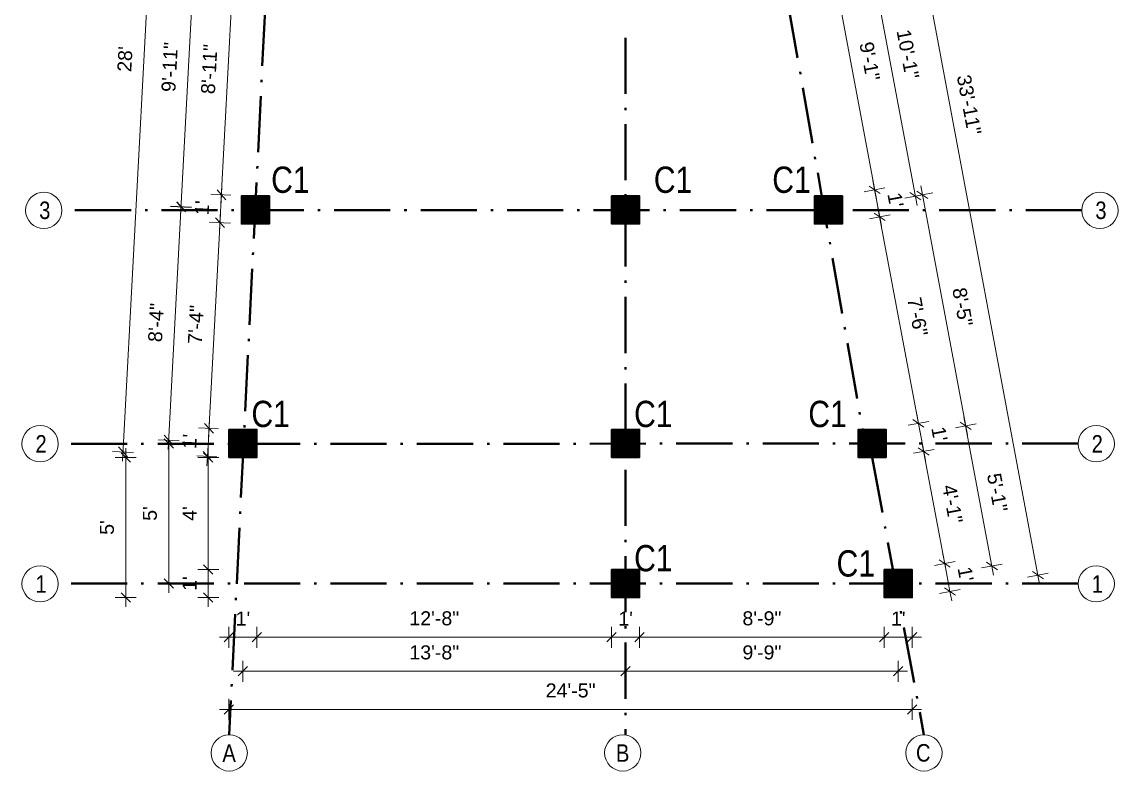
# Model space of a CAD drawing. Header units: inches. Extents: x 45643 to 70559, y -8725 to 1713.
# Drawn here: x 64065.3 to 64534.5, y -3891.3 to -3570.6 of the extents above; entities that cross this region are included whole.
import ezdxf

# ---------------------------------------------------------------- set-up
doc = ezdxf.new("R2010")
doc.units = ezdxf.units.IN
doc.header["$MEASUREMENT"] = 0
doc.linetypes.add('ACAD_ISO10W100', pattern=[18.5, 12, -3, 0.5, -3])
for name, color, linetype, lineweight in [('A-Wall', 250, 'Continuous', 40), ('A_Title Text', 105, 'Continuous', 60), ('ELEVATION', 6, 'Continuous', 30), ('Text', 7, 'Continuous', 9)]:
    doc.layers.add(name, color=color, linetype=linetype, lineweight=lineweight)
doc.styles.add('Arial', font='arial.ttf')
doc.styles.add('DIM', font='', dxfattribs={"height": 100})
doc.styles.get('DIM').set_extended_font_data('VNI-Helve-Condense')
doc.dimstyles.new('Sudeep', dxfattribs={"dimtxt": 6, "dimasz": 4, "dimexe": 4.5, "dimexo": 4.5, "dimgap": 5, "dimtad": 1, "dimdec": 0, "dimlunit": 4, "dimtxsty": 'Arial', "dimblk": 'OBLIQUE', "dimcen": 250, "dimdle": 4, "dimclrd": 86, "dimclre": 5, "dimclrt": 1, "dimadec": 0, "dimazin": 0, "dimtfac": 1, "dimtdec": 0, "dimtix": 1, "dimtmove": 1, "dimatfit": 3, "dimldrblk": 'OBLIQUE', "dimfxl": 4.5, "dimfxlon": 1, "dimfrac": 2, "dimlwd": 15, "dimlwe": 13, "dimarcsym": 0})

# ---------------------------------------------------------------- blocks, each defined once
blk = doc.blocks.new('_Oblique')
at = {"color": 0, "linetype": 'ByBlock', "lineweight": -2}
blk.add_line((-0.5, -0.5), (0.5, 0.5), dxfattribs=at)
blk = doc.blocks.new('*D834')
at = {"layer": 'A_Title Text', "color": 5, "lineweight": 13, "transparency": 16777216}
for p, q in [((64149.39, -3744.82), (64140.86, -3744.37)), ((64148.75, -3756.82), (64140.22, -3756.37))]:
    blk.add_line(p, q, dxfattribs=at)
at = {"layer": 'A_Title Text', "color": 86, "lineweight": 15, "transparency": 16777216}
for p, q in [((64145.36, -3744.61), (64145.57, -3740.61)), ((64144.72, -3756.61), (64145.36, -3744.61)), ((64144.72, -3756.61), (64144.5, -3760.6))]:
    blk.add_line(p, q, dxfattribs=at)
at = {"layer": 'Defpoints', "color": 0, "transparency": 16777216}
for p in [(64145.36, -3744.61), (64153.88, -3745.06), (64153.25, -3757.06)]:
    blk.add_point(p, dxfattribs=at)
at = {"layer": 'A_Title Text', "color": 86, "lineweight": 15, "transparency": 16777216, "xscale": 4, "yscale": 4, "zscale": 4}
for p, rotation in [((64145.36, -3744.61), 266.951531071017), ((64144.72, -3756.61), 86.95153107101702)]:
    blk.add_blockref('_Oblique', p, dxfattribs=dict(at, rotation=rotation))
at = {"layer": 'A_Title Text', "color": 1, "transparency": 16777216, "insert": (64137.03, -3750.18), "char_height": 6, "attachment_point": 5, "rotation": 86.9515, "style": 'Arial'}
blk.add_mtext("1'", dxfattribs=at)
blk = doc.blocks.new('*D835')
at = {"layer": 'A_Title Text', "color": 86, "lineweight": 15, "transparency": 16777216}
blk.add_line((64145.14, -3748.6), (64150.26, -3652.58), dxfattribs=at)
at = {"layer": 'A_Title Text', "color": 5, "lineweight": 13, "transparency": 16777216}
for p, q in [((64154.54, -3656.81), (64145.55, -3656.34)), ((64149.39, -3744.82), (64140.86, -3744.37))]:
    blk.add_line(p, q, dxfattribs=at)
at = {"layer": 'Defpoints', "color": 0, "transparency": 16777216}
for p in [(64150.04, -3656.57), (64159.21, -3657.06), (64153.88, -3745.06)]:
    blk.add_point(p, dxfattribs=at)
at = {"layer": 'A_Title Text', "color": 86, "lineweight": 15, "transparency": 16777216, "xscale": 4, "yscale": 4, "zscale": 4}
for p, rotation in [((64150.04, -3656.57), 86.95153107069835), ((64145.36, -3744.61), 266.9515310706984)]:
    blk.add_blockref('_Oblique', p, dxfattribs=dict(at, rotation=rotation))
at = {"layer": 'A_Title Text', "color": 1, "transparency": 16777216, "insert": (64139.71, -3700.17), "char_height": 6, "attachment_point": 5, "rotation": 86.9515, "style": 'Arial'}
blk.add_mtext('7\'-4"', dxfattribs=at)
blk = doc.blocks.new('*D836')
at = {"layer": 'A_Title Text', "color": 86, "lineweight": 15, "transparency": 16777216}
for p, q in [((64150.68, -3644.61), (64150.89, -3640.61)), ((64150.04, -3656.57), (64150.68, -3644.61)), ((64150.04, -3656.57), (64149.83, -3660.57))]:
    blk.add_line(p, q, dxfattribs=at)
at = {"layer": 'A_Title Text', "color": 5, "lineweight": 13, "transparency": 16777216}
for p, q in [((64154.72, -3644.82), (64146.19, -3644.37)), ((64154.54, -3656.81), (64145.55, -3656.34))]:
    blk.add_line(p, q, dxfattribs=at)
at = {"layer": 'Defpoints', "color": 0, "transparency": 16777216}
for p in [(64150.68, -3644.61), (64159.21, -3645.06), (64159.21, -3657.06)]:
    blk.add_point(p, dxfattribs=at)
at = {"layer": 'A_Title Text', "color": 86, "lineweight": 15, "transparency": 16777216, "xscale": 4, "yscale": 4, "zscale": 4}
for p, rotation in [((64150.68, -3644.61), 266.9515310706984), ((64150.04, -3656.57), 86.95153107069831)]:
    blk.add_blockref('_Oblique', p, dxfattribs=dict(at, rotation=rotation))
at = {"layer": 'A_Title Text', "color": 1, "transparency": 16777216, "insert": (64142.36, -3650.17), "char_height": 6, "attachment_point": 5, "rotation": 86.9515, "style": 'Arial'}
blk.add_mtext("1'", dxfattribs=at)
blk = doc.blocks.new('*D697')
at = {"layer": 'A_Title Text', "color": 86, "lineweight": 15, "transparency": 16777216}
blk.add_line((64127.9, -3753.68), (64133.65, -3645.8), dxfattribs=at)
at = {"layer": 'A_Title Text', "color": 5, "lineweight": 13, "transparency": 16777216}
for p, q in [((64137.93, -3650.04), (64128.94, -3649.56)), ((64132.6, -3749.93), (64123.62, -3749.45))]:
    blk.add_line(p, q, dxfattribs=at)
at = {"layer": 'Defpoints', "color": 0, "transparency": 16777216}
for p in [(64133.43, -3649.8), (64159.21, -3651.17), (64153.88, -3751.06)]:
    blk.add_point(p, dxfattribs=at)
at = {"layer": 'A_Title Text', "color": 86, "lineweight": 15, "transparency": 16777216, "xscale": 4, "yscale": 4, "zscale": 4}
for p, rotation in [((64133.43, -3649.8), 86.94826307483055), ((64128.11, -3749.69), 266.9482630748306)]:
    blk.add_blockref('_Oblique', p, dxfattribs=dict(at, rotation=rotation))
at = {"layer": 'A_Title Text', "color": 1, "transparency": 16777216, "insert": (64122.72, -3699.31), "char_height": 6, "attachment_point": 5, "rotation": 86.9483, "style": 'Arial'}
blk.add_mtext('8\'-4"', dxfattribs=at)
blk = doc.blocks.new('*D699')
at = {"layer": 'A_Title Text', "color": 86, "lineweight": 15, "transparency": 16777216}
blk.add_line((64126.59, -3415.25), (64108.3, -3758.67), dxfattribs=at)
at = {"layer": 'A_Title Text', "color": 5, "lineweight": 13, "transparency": 16777216}
for p, q in [((64130.87, -3419.48), (64121.89, -3419)), ((64113.01, -3754.92), (64104.02, -3754.44))]:
    blk.add_line(p, q, dxfattribs=at)
at = {"layer": 'Defpoints', "color": 0, "transparency": 16777216}
for p in [(64171.11, -3421.62), (64108.52, -3754.68), (64153.25, -3757.06)]:
    blk.add_point(p, dxfattribs=at)
at = {"layer": 'A_Title Text', "color": 86, "lineweight": 15, "transparency": 16777216, "xscale": 4, "yscale": 4, "zscale": 4}
for p, rotation in [((64126.38, -3419.24), 86.95153107106754), ((64108.52, -3754.68), 266.9515310710676)]:
    blk.add_blockref('_Oblique', p, dxfattribs=dict(at, rotation=rotation))
at = {"layer": 'A_Title Text', "color": 1, "transparency": 16777216, "insert": (64109.4, -3586.53), "char_height": 6, "attachment_point": 5, "rotation": 86.9515, "style": 'Arial'}
blk.add_mtext("28'", dxfattribs=at)
blk = doc.blocks.new('*D839')
at = {"layer": 'A_Title Text', "color": 86, "lineweight": 15, "transparency": 16777216}
blk.add_line((64145.04, -3753.06), (64145.04, -3809.06), dxfattribs=at)
at = {"layer": 'A_Title Text', "color": 5, "lineweight": 13, "transparency": 16777216}
for p, q in [((64149.54, -3757.06), (64140.54, -3757.06)), ((64149.54, -3805.06), (64140.54, -3805.06))]:
    blk.add_line(p, q, dxfattribs=at)
at = {"layer": 'Defpoints', "color": 0, "transparency": 16777216}
for p in [(64317.69, -3757.06), (64145.04, -3805.06), (64317.69, -3805.06)]:
    blk.add_point(p, dxfattribs=at)
at = {"layer": 'A_Title Text', "color": 86, "lineweight": 15, "transparency": 16777216, "xscale": 4, "yscale": 4, "zscale": 4}
for p, rotation in [((64145.04, -3757.06), 90), ((64145.04, -3805.06), 270)]:
    blk.add_blockref('_Oblique', p, dxfattribs=dict(at, rotation=rotation))
at = {"layer": 'A_Title Text', "color": 1, "transparency": 16777216, "insert": (64137.04, -3781.06), "char_height": 6, "attachment_point": 5, "rotation": 90, "style": 'Arial'}
blk.add_mtext("4'", dxfattribs=at)
blk = doc.blocks.new('*D840')
at = {"layer": 'A_Title Text', "color": 5, "lineweight": 13, "transparency": 16777216}
for p, q in [((64149.54, -3805.06), (64140.54, -3805.06)), ((64149.54, -3817.06), (64140.54, -3817.06))]:
    blk.add_line(p, q, dxfattribs=at)
at = {"layer": 'A_Title Text', "color": 86, "lineweight": 15, "transparency": 16777216}
for p, q in [((64145.04, -3805.06), (64145.04, -3801.06)), ((64145.04, -3805.06), (64145.04, -3817.06)), ((64145.04, -3817.06), (64145.04, -3821.06))]:
    blk.add_line(p, q, dxfattribs=at)
at = {"layer": 'Defpoints', "color": 0, "transparency": 16777216}
for p in [(64317.69, -3805.06), (64145.04, -3817.06), (64317.69, -3817.06)]:
    blk.add_point(p, dxfattribs=at)
at = {"layer": 'A_Title Text', "color": 86, "lineweight": 15, "transparency": 16777216, "xscale": 4, "yscale": 4, "zscale": 4}
for p, rotation in [((64145.04, -3805.06), 270), ((64145.04, -3817.06), 90)]:
    blk.add_blockref('_Oblique', p, dxfattribs=dict(at, rotation=rotation))
at = {"layer": 'A_Title Text', "color": 1, "transparency": 16777216, "insert": (64137.02, -3811.06), "char_height": 6, "attachment_point": 5, "rotation": 90, "style": 'Arial'}
blk.add_mtext("1'", dxfattribs=at)
blk = doc.blocks.new('*D700')
at = {"layer": 'A_Title Text', "color": 86, "lineweight": 15, "transparency": 16777216}
blk.add_line((64128.13, -3815.06), (64128.13, -3747.06), dxfattribs=at)
at = {"layer": 'A_Title Text', "color": 5, "lineweight": 13, "transparency": 16777216}
for p, q in [((64132.63, -3751.06), (64123.63, -3751.06)), ((64132.63, -3811.06), (64123.63, -3811.06))]:
    blk.add_line(p, q, dxfattribs=at)
at = {"layer": 'Defpoints', "color": 0, "transparency": 16777216}
for p in [(64128.13, -3751.06), (64323.69, -3751.06), (64323.69, -3811.06)]:
    blk.add_point(p, dxfattribs=at)
at = {"layer": 'A_Title Text', "color": 86, "lineweight": 15, "transparency": 16777216, "xscale": 4, "yscale": 4, "zscale": 4}
for p, rotation in [((64128.13, -3751.06), 90), ((64128.13, -3811.06), 270)]:
    blk.add_blockref('_Oblique', p, dxfattribs=dict(at, rotation=rotation))
at = {"layer": 'A_Title Text', "color": 1, "transparency": 16777216, "insert": (64120.08, -3781.06), "char_height": 6, "attachment_point": 5, "rotation": 90, "style": 'Arial'}
blk.add_mtext("5'", dxfattribs=at)
blk = doc.blocks.new('*D701')
at = {"layer": 'A_Title Text', "color": 86, "lineweight": 15, "transparency": 16777216}
blk.add_line((64109.74, -3753.06), (64109.74, -3821.06), dxfattribs=at)
at = {"layer": 'A_Title Text', "color": 5, "lineweight": 13, "transparency": 16777216}
for p, q in [((64114.24, -3757.06), (64105.24, -3757.06)), ((64114.24, -3817.06), (64105.24, -3817.06))]:
    blk.add_line(p, q, dxfattribs=at)
at = {"layer": 'Defpoints', "color": 0, "transparency": 16777216}
for p in [(64326.69, -3757.06), (64109.74, -3817.06), (64326.69, -3817.06)]:
    blk.add_point(p, dxfattribs=at)
at = {"layer": 'A_Title Text', "color": 86, "lineweight": 15, "transparency": 16777216, "xscale": 4, "yscale": 4, "zscale": 4}
for p, rotation in [((64109.74, -3757.06), 90), ((64109.74, -3817.06), 270)]:
    blk.add_blockref('_Oblique', p, dxfattribs=dict(at, rotation=rotation))
at = {"layer": 'A_Title Text', "color": 1, "transparency": 16777216, "insert": (64101.69, -3787.06), "char_height": 6, "attachment_point": 5, "rotation": 90, "style": 'Arial'}
blk.add_mtext("5'", dxfattribs=at)
blk = doc.blocks.new('*D841')
at = {"layer": 'A_Title Text', "color": 5, "lineweight": 13, "transparency": 16777216}
for p, q in [((64153.88, -3829.54), (64153.88, -3838.54)), ((64165.88, -3829.54), (64165.88, -3838.54))]:
    blk.add_line(p, q, dxfattribs=at)
at = {"layer": 'A_Title Text', "color": 86, "lineweight": 15, "transparency": 16777216}
for p, q in [((64153.88, -3834.04), (64149.88, -3834.04)), ((64153.88, -3834.04), (64165.88, -3834.04)), ((64165.88, -3834.04), (64169.88, -3834.04))]:
    blk.add_line(p, q, dxfattribs=at)
at = {"layer": 'Defpoints', "color": 0, "transparency": 16777216}
for p in [(64153.88, -3757.06), (64165.88, -3757.06), (64165.88, -3834.04)]:
    blk.add_point(p, dxfattribs=at)
at = {"layer": 'A_Title Text', "color": 86, "lineweight": 15, "transparency": 16777216, "xscale": 4, "yscale": 4, "zscale": 4}
blk.add_blockref('_Oblique', (64153.88, -3834.04), dxfattribs=at)
at = {"layer": 'A_Title Text', "color": 86, "lineweight": 15, "transparency": 16777216, "xscale": 4, "yscale": 4, "zscale": 4, "rotation": 180}
blk.add_blockref('_Oblique', (64165.88, -3834.04), dxfattribs=at)
at = {"layer": 'A_Title Text', "color": 1, "transparency": 16777216, "insert": (64159.88, -3826.02), "char_height": 6, "attachment_point": 5, "style": 'Arial'}
blk.add_mtext("1'", dxfattribs=at)
blk = doc.blocks.new('*D842')
at = {"layer": 'A_Title Text', "color": 5, "lineweight": 13, "transparency": 16777216}
for p, q in [((64165.88, -3829.54), (64165.88, -3838.54)), ((64317.69, -3829.54), (64317.69, -3838.54))]:
    blk.add_line(p, q, dxfattribs=at)
at = {"layer": 'A_Title Text', "color": 86, "lineweight": 15, "transparency": 16777216}
blk.add_line((64161.88, -3834.04), (64321.69, -3834.04), dxfattribs=at)
at = {"layer": 'Defpoints', "color": 0, "transparency": 16777216}
for p in [(64165.88, -3757.06), (64317.69, -3817.06), (64317.69, -3834.04)]:
    blk.add_point(p, dxfattribs=at)
at = {"layer": 'A_Title Text', "color": 86, "lineweight": 15, "transparency": 16777216, "xscale": 4, "yscale": 4, "zscale": 4, "rotation": 180}
blk.add_blockref('_Oblique', (64165.88, -3834.04), dxfattribs=at)
at = {"layer": 'A_Title Text', "color": 86, "lineweight": 15, "transparency": 16777216, "xscale": 4, "yscale": 4, "zscale": 4}
blk.add_blockref('_Oblique', (64317.69, -3834.04), dxfattribs=at)
at = {"layer": 'A_Title Text', "color": 1, "transparency": 16777216, "insert": (64241.79, -3825.97), "char_height": 6, "attachment_point": 5, "style": 'Arial'}
blk.add_mtext('12\'-8"', dxfattribs=at)
blk = doc.blocks.new('*D843')
at = {"layer": 'A_Title Text', "color": 5, "lineweight": 13, "transparency": 16777216}
for p, q in [((64317.69, -3829.54), (64317.69, -3838.54)), ((64329.69, -3829.54), (64329.69, -3838.54))]:
    blk.add_line(p, q, dxfattribs=at)
at = {"layer": 'A_Title Text', "color": 86, "lineweight": 15, "transparency": 16777216}
for p, q in [((64317.69, -3834.04), (64313.69, -3834.04)), ((64317.69, -3834.04), (64329.69, -3834.04)), ((64329.69, -3834.04), (64333.69, -3834.04))]:
    blk.add_line(p, q, dxfattribs=at)
at = {"layer": 'Defpoints', "color": 0, "transparency": 16777216}
for p in [(64317.69, -3817.06), (64329.69, -3817.06), (64329.69, -3834.04)]:
    blk.add_point(p, dxfattribs=at)
at = {"layer": 'A_Title Text', "color": 86, "lineweight": 15, "transparency": 16777216, "xscale": 4, "yscale": 4, "zscale": 4}
blk.add_blockref('_Oblique', (64317.69, -3834.04), dxfattribs=at)
at = {"layer": 'A_Title Text', "color": 86, "lineweight": 15, "transparency": 16777216, "xscale": 4, "yscale": 4, "zscale": 4, "rotation": 180}
blk.add_blockref('_Oblique', (64329.69, -3834.04), dxfattribs=at)
at = {"layer": 'A_Title Text', "color": 1, "transparency": 16777216, "insert": (64323.69, -3826.02), "char_height": 6, "attachment_point": 5, "style": 'Arial'}
blk.add_mtext("1'", dxfattribs=at)
blk = doc.blocks.new('*D844')
at = {"layer": 'A_Title Text', "color": 5, "lineweight": 13, "transparency": 16777216}
for p, q in [((64329.69, -3829.54), (64329.69, -3838.54)), ((64434.41, -3829.54), (64434.41, -3838.54))]:
    blk.add_line(p, q, dxfattribs=at)
at = {"layer": 'A_Title Text', "color": 86, "lineweight": 15, "transparency": 16777216}
blk.add_line((64325.69, -3834.04), (64438.41, -3834.04), dxfattribs=at)
at = {"layer": 'Defpoints', "color": 0, "transparency": 16777216}
for p in [(64329.69, -3817.06), (64434.41, -3817.06), (64434.41, -3834.04)]:
    blk.add_point(p, dxfattribs=at)
at = {"layer": 'A_Title Text', "color": 86, "lineweight": 15, "transparency": 16777216, "xscale": 4, "yscale": 4, "zscale": 4, "rotation": 180}
blk.add_blockref('_Oblique', (64329.69, -3834.04), dxfattribs=at)
at = {"layer": 'A_Title Text', "color": 86, "lineweight": 15, "transparency": 16777216, "xscale": 4, "yscale": 4, "zscale": 4}
blk.add_blockref('_Oblique', (64434.41, -3834.04), dxfattribs=at)
at = {"layer": 'A_Title Text', "color": 1, "transparency": 16777216, "insert": (64382.05, -3825.97), "char_height": 6, "attachment_point": 5, "style": 'Arial'}
blk.add_mtext('8\'-9"', dxfattribs=at)
blk = doc.blocks.new('*D845')
at = {"layer": 'A_Title Text', "color": 5, "lineweight": 13, "transparency": 16777216}
for p, q in [((64434.41, -3829.54), (64434.41, -3838.54)), ((64446.41, -3829.54), (64446.41, -3838.54))]:
    blk.add_line(p, q, dxfattribs=at)
at = {"layer": 'A_Title Text', "color": 86, "lineweight": 15, "transparency": 16777216}
for p, q in [((64434.41, -3834.04), (64430.41, -3834.04)), ((64434.41, -3834.04), (64446.41, -3834.04)), ((64446.41, -3834.04), (64450.41, -3834.04))]:
    blk.add_line(p, q, dxfattribs=at)
at = {"layer": 'Defpoints', "color": 0, "transparency": 16777216}
for p in [(64434.41, -3817.06), (64446.41, -3817.06), (64446.41, -3834.04)]:
    blk.add_point(p, dxfattribs=at)
at = {"layer": 'A_Title Text', "color": 86, "lineweight": 15, "transparency": 16777216, "xscale": 4, "yscale": 4, "zscale": 4}
blk.add_blockref('_Oblique', (64434.41, -3834.04), dxfattribs=at)
at = {"layer": 'A_Title Text', "color": 86, "lineweight": 15, "transparency": 16777216, "xscale": 4, "yscale": 4, "zscale": 4, "rotation": 180}
blk.add_blockref('_Oblique', (64446.41, -3834.04), dxfattribs=at)
at = {"layer": 'A_Title Text', "color": 1, "transparency": 16777216, "insert": (64440.41, -3826.02), "char_height": 6, "attachment_point": 5, "style": 'Arial'}
blk.add_mtext("1'", dxfattribs=at)
blk = doc.blocks.new('*D702')
at = {"layer": 'A_Title Text', "color": 5, "lineweight": 13, "transparency": 16777216}
for p, q in [((64159.88, -3844.11), (64159.88, -3853.11)), ((64323.69, -3844.11), (64323.69, -3853.11))]:
    blk.add_line(p, q, dxfattribs=at)
at = {"layer": 'A_Title Text', "color": 86, "lineweight": 15, "transparency": 16777216}
blk.add_line((64155.88, -3848.61), (64327.69, -3848.61), dxfattribs=at)
at = {"layer": 'Defpoints', "color": 0, "transparency": 16777216}
for p in [(64159.88, -3751.06), (64323.69, -3751.06), (64323.69, -3848.61)]:
    blk.add_point(p, dxfattribs=at)
at = {"layer": 'A_Title Text', "color": 86, "lineweight": 15, "transparency": 16777216, "xscale": 4, "yscale": 4, "zscale": 4, "rotation": 180}
blk.add_blockref('_Oblique', (64159.88, -3848.61), dxfattribs=at)
at = {"layer": 'A_Title Text', "color": 86, "lineweight": 15, "transparency": 16777216, "xscale": 4, "yscale": 4, "zscale": 4}
blk.add_blockref('_Oblique', (64323.69, -3848.61), dxfattribs=at)
at = {"layer": 'A_Title Text', "color": 1, "transparency": 16777216, "insert": (64241.79, -3840.55), "char_height": 6, "attachment_point": 5, "style": 'Arial'}
blk.add_mtext('13\'-8"', dxfattribs=at)
blk = doc.blocks.new('*D703')
at = {"layer": 'A_Title Text', "color": 5, "lineweight": 13, "transparency": 16777216}
for p, q in [((64323.69, -3844.11), (64323.69, -3853.11)), ((64440.41, -3844.11), (64440.41, -3853.11))]:
    blk.add_line(p, q, dxfattribs=at)
at = {"layer": 'A_Title Text', "color": 86, "lineweight": 15, "transparency": 16777216}
blk.add_line((64319.69, -3848.61), (64444.41, -3848.61), dxfattribs=at)
at = {"layer": 'Defpoints', "color": 0, "transparency": 16777216}
for p in [(64323.69, -3751.06), (64440.41, -3811.06), (64440.41, -3848.61)]:
    blk.add_point(p, dxfattribs=at)
at = {"layer": 'A_Title Text', "color": 86, "lineweight": 15, "transparency": 16777216, "xscale": 4, "yscale": 4, "zscale": 4, "rotation": 180}
blk.add_blockref('_Oblique', (64323.69, -3848.61), dxfattribs=at)
at = {"layer": 'A_Title Text', "color": 86, "lineweight": 15, "transparency": 16777216, "xscale": 4, "yscale": 4, "zscale": 4}
blk.add_blockref('_Oblique', (64440.41, -3848.61), dxfattribs=at)
at = {"layer": 'A_Title Text', "color": 1, "transparency": 16777216, "insert": (64382.05, -3840.55), "char_height": 6, "attachment_point": 5, "style": 'Arial'}
blk.add_mtext('9\'-9"', dxfattribs=at)
blk = doc.blocks.new('*D704')
at = {"layer": 'A_Title Text', "color": 5, "lineweight": 13, "transparency": 16777216}
for p, q in [((64153.88, -3860.41), (64153.88, -3869.41)), ((64446.41, -3860.41), (64446.41, -3869.41))]:
    blk.add_line(p, q, dxfattribs=at)
at = {"layer": 'A_Title Text', "color": 86, "lineweight": 15, "transparency": 16777216}
blk.add_line((64149.88, -3864.91), (64450.41, -3864.91), dxfattribs=at)
at = {"layer": 'Defpoints', "color": 0, "transparency": 16777216}
for p in [(64153.88, -3757.06), (64446.41, -3817.06), (64446.41, -3864.91)]:
    blk.add_point(p, dxfattribs=at)
at = {"layer": 'A_Title Text', "color": 86, "lineweight": 15, "transparency": 16777216, "xscale": 4, "yscale": 4, "zscale": 4, "rotation": 180}
blk.add_blockref('_Oblique', (64153.88, -3864.91), dxfattribs=at)
at = {"layer": 'A_Title Text', "color": 86, "lineweight": 15, "transparency": 16777216, "xscale": 4, "yscale": 4, "zscale": 4}
blk.add_blockref('_Oblique', (64446.41, -3864.91), dxfattribs=at)
at = {"layer": 'A_Title Text', "color": 1, "transparency": 16777216, "insert": (64300.15, -3856.85), "char_height": 6, "attachment_point": 5, "style": 'Arial'}
blk.add_mtext('24\'-5"', dxfattribs=at)
blk = doc.blocks.new('*D846')
at = {"layer": 'A_Title Text', "color": 86, "lineweight": 15, "transparency": 16777216}
blk.add_line((64431.73, -3650.14), (64449.77, -3746.4), dxfattribs=at)
at = {"layer": 'A_Title Text', "color": 5, "lineweight": 13, "transparency": 16777216}
for p, q in [((64428.04, -3654.9), (64436.89, -3653.24)), ((64444.61, -3743.3), (64453.46, -3741.64))]:
    blk.add_line(p, q, dxfattribs=at)
at = {"layer": 'Defpoints', "color": 0, "transparency": 16777216}
for p in [(64416.48, -3657.06), (64449.04, -3742.47), (64435.19, -3745.06)]:
    blk.add_point(p, dxfattribs=at)
at = {"layer": 'A_Title Text', "color": 86, "lineweight": 15, "transparency": 16777216, "xscale": 4, "yscale": 4, "zscale": 4}
for p, rotation in [((64432.47, -3654.07), 100.6171471808367), ((64449.04, -3742.47), 280.6171471808366)]:
    blk.add_blockref('_Oblique', p, dxfattribs=dict(at, rotation=rotation))
at = {"layer": 'A_Title Text', "color": 1, "transparency": 16777216, "insert": (64448.68, -3696.78), "char_height": 6, "attachment_point": 5, "rotation": 280.6171, "style": 'Arial'}
blk.add_mtext('7\'-6"', dxfattribs=at)
blk = doc.blocks.new('*D847')
at = {"layer": 'A_Title Text', "color": 86, "lineweight": 15, "transparency": 16777216}
for p, q in [((64449.04, -3742.47), (64448.3, -3738.53)), ((64449.04, -3742.47), (64451.29, -3754.47)), ((64451.29, -3754.47), (64452.02, -3758.4))]:
    blk.add_line(p, q, dxfattribs=at)
at = {"layer": 'A_Title Text', "color": 5, "lineweight": 13, "transparency": 16777216}
for p, q in [((64444.61, -3743.3), (64453.46, -3741.64)), ((64446.86, -3755.29), (64455.71, -3753.64))]:
    blk.add_line(p, q, dxfattribs=at)
at = {"layer": 'Defpoints', "color": 0, "transparency": 16777216}
for p in [(64435.19, -3745.06), (64437.43, -3757.06), (64451.29, -3754.47)]:
    blk.add_point(p, dxfattribs=at)
at = {"layer": 'A_Title Text', "color": 86, "lineweight": 15, "transparency": 16777216, "xscale": 4, "yscale": 4, "zscale": 4}
for p, rotation in [((64449.04, -3742.47), 280.6171471808366), ((64451.29, -3754.47), 100.6171471808367)]:
    blk.add_blockref('_Oblique', p, dxfattribs=dict(at, rotation=rotation))
at = {"layer": 'A_Title Text', "color": 1, "transparency": 16777216, "insert": (64458.04, -3746.99), "char_height": 6, "attachment_point": 5, "rotation": 280.6171, "style": 'Arial'}
blk.add_mtext("1'", dxfattribs=at)
blk = doc.blocks.new('*D706')
at = {"layer": 'A_Title Text', "color": 5, "lineweight": 13, "transparency": 16777216}
for p, q in [((64446.86, -3755.29), (64455.71, -3753.64)), ((64455.86, -3803.29), (64464.71, -3801.63))]:
    blk.add_line(p, q, dxfattribs=at)
at = {"layer": 'A_Title Text', "color": 86, "lineweight": 15, "transparency": 16777216}
blk.add_line((64450.55, -3750.53), (64461.02, -3806.39), dxfattribs=at)
at = {"layer": 'Defpoints', "color": 0, "transparency": 16777216}
for p in [(64437.43, -3757.06), (64446.41, -3805.06), (64460.28, -3802.46)]:
    blk.add_point(p, dxfattribs=at)
at = {"layer": 'A_Title Text', "color": 86, "lineweight": 15, "transparency": 16777216, "xscale": 4, "yscale": 4, "zscale": 4}
for p, rotation in [((64451.29, -3754.47), 100.6171471808367), ((64460.28, -3802.46), 280.6171471808366)]:
    blk.add_blockref('_Oblique', p, dxfattribs=dict(at, rotation=rotation))
at = {"layer": 'A_Title Text', "color": 1, "transparency": 16777216, "insert": (64463.66, -3776.99), "char_height": 6, "attachment_point": 5, "rotation": 280.6171, "style": 'Arial'}
blk.add_mtext('4\'-1"', dxfattribs=at)
blk = doc.blocks.new('*D707')
at = {"layer": 'A_Title Text', "color": 86, "lineweight": 15, "transparency": 16777216}
for p, q in [((64460.28, -3802.46), (64459.55, -3798.53)), ((64460.28, -3802.46), (64462.53, -3814.46)), ((64462.53, -3814.46), (64463.27, -3818.39))]:
    blk.add_line(p, q, dxfattribs=at)
at = {"layer": 'A_Title Text', "color": 5, "lineweight": 13, "transparency": 16777216}
for p, q in [((64455.86, -3803.29), (64464.71, -3801.63)), ((64458.11, -3815.29), (64466.96, -3813.63))]:
    blk.add_line(p, q, dxfattribs=at)
at = {"layer": 'Defpoints', "color": 0, "transparency": 16777216}
for p in [(64446.41, -3805.06), (64462.53, -3814.46), (64448.65, -3817.06)]:
    blk.add_point(p, dxfattribs=at)
at = {"layer": 'A_Title Text', "color": 86, "lineweight": 15, "transparency": 16777216, "xscale": 4, "yscale": 4, "zscale": 4}
for p, rotation in [((64460.28, -3802.46), 280.6171471808366), ((64462.53, -3814.46), 100.6171471808367)]:
    blk.add_blockref('_Oblique', p, dxfattribs=dict(at, rotation=rotation))
at = {"layer": 'A_Title Text', "color": 1, "transparency": 16777216, "insert": (64469.28, -3806.98), "char_height": 6, "attachment_point": 5, "rotation": 280.6171, "style": 'Arial'}
blk.add_mtext("1'", dxfattribs=at)
blk = doc.blocks.new('*D709')
at = {"layer": 'A_Title Text', "color": 86, "lineweight": 15, "transparency": 16777216}
blk.add_line((64450.01, -3640.71), (64470, -3747.49), dxfattribs=at)
at = {"layer": 'A_Title Text', "color": 5, "lineweight": 13, "transparency": 16777216}
for p, q in [((64446.32, -3645.47), (64455.17, -3643.82)), ((64464.84, -3744.38), (64473.69, -3742.73))]:
    blk.add_line(p, q, dxfattribs=at)
at = {"layer": 'Defpoints', "color": 0, "transparency": 16777216}
for p in [(64416.48, -3651.06), (64469.27, -3743.56), (64429.19, -3751.06)]:
    blk.add_point(p, dxfattribs=at)
at = {"layer": 'A_Title Text', "color": 86, "lineweight": 15, "transparency": 16777216, "xscale": 4, "yscale": 4, "zscale": 4}
for p, rotation in [((64450.74, -3644.65), 100.6084701990648), ((64469.27, -3743.56), 280.6084701990648)]:
    blk.add_blockref('_Oblique', p, dxfattribs=dict(at, rotation=rotation))
at = {"layer": 'A_Title Text', "color": 1, "transparency": 16777216, "insert": (64467.93, -3692.62), "char_height": 6, "attachment_point": 5, "rotation": 280.6085, "style": 'Arial'}
blk.add_mtext('8\'-5"', dxfattribs=at)
blk = doc.blocks.new('*D710')
at = {"layer": 'A_Title Text', "color": 86, "lineweight": 15, "transparency": 16777216}
blk.add_line((64468.53, -3739.62), (64481.24, -3807.48), dxfattribs=at)
at = {"layer": 'A_Title Text', "color": 5, "lineweight": 13, "transparency": 16777216}
for p, q in [((64464.84, -3744.38), (64473.69, -3742.73)), ((64476.08, -3804.38), (64484.93, -3802.72))]:
    blk.add_line(p, q, dxfattribs=at)
at = {"layer": 'Defpoints', "color": 0, "transparency": 16777216}
for p in [(64429.19, -3751.06), (64480.5, -3803.55), (64440.41, -3811.06)]:
    blk.add_point(p, dxfattribs=at)
at = {"layer": 'A_Title Text', "color": 86, "lineweight": 15, "transparency": 16777216, "xscale": 4, "yscale": 4, "zscale": 4}
for p, rotation in [((64469.27, -3743.56), 100.6084701990648), ((64480.5, -3803.55), 280.6084701990648)]:
    blk.add_blockref('_Oblique', p, dxfattribs=dict(at, rotation=rotation))
at = {"layer": 'A_Title Text', "color": 1, "transparency": 16777216, "insert": (64482.81, -3772.07), "char_height": 6, "attachment_point": 5, "rotation": 280.6085, "style": 'Arial'}
blk.add_mtext('5\'-1"', dxfattribs=at)
blk = doc.blocks.new('*D711')
at = {"layer": 'A_Title Text', "color": 86, "lineweight": 15, "transparency": 16777216}
blk.add_line((64500.93, -3811.35), (64424.69, -3403.74), dxfattribs=at)
at = {"layer": 'A_Title Text', "color": 5, "lineweight": 13, "transparency": 16777216}
for p, q in [((64421.01, -3408.49), (64429.85, -3406.84)), ((64495.77, -3808.25), (64504.62, -3806.6))]:
    blk.add_line(p, q, dxfattribs=at)
at = {"layer": 'Defpoints', "color": 0, "transparency": 16777216}
for p in [(64425.43, -3407.67), (64373.89, -3417.31), (64448.65, -3817.06)]:
    blk.add_point(p, dxfattribs=at)
at = {"layer": 'A_Title Text', "color": 86, "lineweight": 15, "transparency": 16777216, "xscale": 4, "yscale": 4, "zscale": 4}
for p, rotation in [((64425.43, -3407.67), 100.5933034571072), ((64500.19, -3807.42), 280.5933034571073)]:
    blk.add_blockref('_Oblique', p, dxfattribs=dict(at, rotation=rotation))
at = {"layer": 'A_Title Text', "color": 1, "transparency": 16777216, "insert": (64470.74, -3606.06), "char_height": 6, "attachment_point": 5, "rotation": 280.5933, "style": 'Arial'}
blk.add_mtext('33\'-11"', dxfattribs=at)
blk = doc.blocks.new('*D1031')
at = {"layer": 'A_Title Text', "color": 86, "lineweight": 15, "transparency": 16777216}
for p, q in [((64430.29, -3642.47), (64429.56, -3638.54)), ((64432.47, -3654.07), (64430.29, -3642.47)), ((64432.47, -3654.07), (64433.2, -3658))]:
    blk.add_line(p, q, dxfattribs=at)
at = {"layer": 'A_Title Text', "color": 5, "lineweight": 13, "transparency": 16777216}
for p, q in [((64425.87, -3643.3), (64434.72, -3641.64)), ((64428.04, -3654.9), (64436.89, -3653.24))]:
    blk.add_line(p, q, dxfattribs=at)
at = {"layer": 'Defpoints', "color": 0, "transparency": 16777216}
for p in [(64416.48, -3645.06), (64430.29, -3642.47), (64416.48, -3657.06)]:
    blk.add_point(p, dxfattribs=at)
at = {"layer": 'A_Title Text', "color": 86, "lineweight": 15, "transparency": 16777216, "xscale": 4, "yscale": 4, "zscale": 4}
for p, rotation in [((64430.29, -3642.47), 280.6171471808366), ((64432.47, -3654.07), 100.6171471808367)]:
    blk.add_blockref('_Oblique', p, dxfattribs=dict(at, rotation=rotation))
at = {"layer": 'A_Title Text', "color": 1, "transparency": 16777216, "insert": (64439.25, -3646.79), "char_height": 6, "attachment_point": 5, "rotation": 280.6171, "style": 'Arial'}
blk.add_mtext("1'", dxfattribs=at)
blk = doc.blocks.new('*D1032')
at = {"layer": 'A_Title Text', "color": 86, "lineweight": 15, "transparency": 16777216}
blk.add_line((64431.03, -3646.41), (64409.48, -3531.45), dxfattribs=at)
at = {"layer": 'A_Title Text', "color": 5, "lineweight": 13, "transparency": 16777216}
for p, q in [((64405.8, -3536.21), (64414.64, -3534.55)), ((64425.87, -3643.3), (64434.72, -3641.64))]:
    blk.add_line(p, q, dxfattribs=at)
at = {"layer": 'Defpoints', "color": 0, "transparency": 16777216}
for p in [(64410.22, -3535.38), (64394.29, -3538.37), (64416.48, -3645.06)]:
    blk.add_point(p, dxfattribs=at)
at = {"layer": 'A_Title Text', "color": 86, "lineweight": 15, "transparency": 16777216, "xscale": 4, "yscale": 4, "zscale": 4}
for p, rotation in [((64410.22, -3535.38), 100.6171471808367), ((64430.29, -3642.47), 280.6171471808366)]:
    blk.add_blockref('_Oblique', p, dxfattribs=dict(at, rotation=rotation))
at = {"layer": 'A_Title Text', "color": 1, "transparency": 16777216, "insert": (64428.18, -3587.44), "char_height": 6, "attachment_point": 5, "rotation": 280.6171, "style": 'Arial'}
blk.add_mtext('9\'-1"', dxfattribs=at)
blk = doc.blocks.new('*D1035')
at = {"layer": 'A_Title Text', "color": 86, "lineweight": 15, "transparency": 16777216}
blk.add_line((64156.58, -3533.89), (64150.47, -3648.6), dxfattribs=at)
at = {"layer": 'A_Title Text', "color": 5, "lineweight": 13, "transparency": 16777216}
for p, q in [((64160.86, -3538.12), (64151.87, -3537.64)), ((64154.72, -3644.82), (64146.19, -3644.37))]:
    blk.add_line(p, q, dxfattribs=at)
at = {"layer": 'Defpoints', "color": 0, "transparency": 16777216}
for p in [(64165.53, -3538.37), (64150.68, -3644.61), (64159.21, -3645.06)]:
    blk.add_point(p, dxfattribs=at)
at = {"layer": 'A_Title Text', "color": 86, "lineweight": 15, "transparency": 16777216, "xscale": 4, "yscale": 4, "zscale": 4}
for p, rotation in [((64156.36, -3537.88), 86.95153107069831), ((64150.68, -3644.61), 266.9515310706984)]:
    blk.add_blockref('_Oblique', p, dxfattribs=dict(at, rotation=rotation))
at = {"layer": 'A_Title Text', "color": 1, "transparency": 16777216, "insert": (64145.47, -3590.82), "char_height": 6, "attachment_point": 5, "rotation": 86.9515, "style": 'Arial'}
blk.add_mtext('8\'-11"', dxfattribs=at)
blk = doc.blocks.new('*D1036')
at = {"layer": 'A_Title Text', "color": 86, "lineweight": 15, "transparency": 16777216}
blk.add_line((64424.73, -3522.59), (64448.45, -3649.14), dxfattribs=at)
at = {"layer": 'A_Title Text', "color": 5, "lineweight": 13, "transparency": 16777216}
for p, q in [((64421.05, -3527.35), (64429.89, -3525.7)), ((64443.29, -3646.04), (64452.14, -3644.38))]:
    blk.add_line(p, q, dxfattribs=at)
at = {"layer": 'Defpoints', "color": 0, "transparency": 16777216}
for p in [(64394.29, -3532.37), (64447.72, -3645.21), (64416.48, -3651.06)]:
    blk.add_point(p, dxfattribs=at)
at = {"layer": 'A_Title Text', "color": 86, "lineweight": 15, "transparency": 16777216, "xscale": 4, "yscale": 4, "zscale": 4}
for p, rotation in [((64425.47, -3526.53), 100.616805821215), ((64447.72, -3645.21), 280.616805821215)]:
    blk.add_blockref('_Oblique', p, dxfattribs=dict(at, rotation=rotation))
at = {"layer": 'A_Title Text', "color": 1, "transparency": 16777216, "insert": (64444.52, -3584.38), "char_height": 6, "attachment_point": 5, "rotation": 280.6168, "style": 'Arial'}
blk.add_mtext('10\'-1"', dxfattribs=at)
blk = doc.blocks.new('*D1037')
at = {"layer": 'A_Title Text', "color": 86, "lineweight": 15, "transparency": 16777216}
blk.add_line((64139.97, -3527), (64133.23, -3653.68), dxfattribs=at)
at = {"layer": 'A_Title Text', "color": 5, "lineweight": 13, "transparency": 16777216}
for p, q in [((64144.26, -3531.24), (64135.27, -3530.76)), ((64137.93, -3649.93), (64128.95, -3649.45))]:
    blk.add_line(p, q, dxfattribs=at)
at = {"layer": 'Defpoints', "color": 0, "transparency": 16777216}
for p in [(64165.53, -3532.37), (64133.44, -3649.69), (64159.21, -3651.06)]:
    blk.add_point(p, dxfattribs=at)
at = {"layer": 'A_Title Text', "color": 86, "lineweight": 15, "transparency": 16777216, "xscale": 4, "yscale": 4, "zscale": 4}
for p, rotation in [((64139.76, -3531), 86.95153107069831), ((64133.44, -3649.69), 266.9515310706984)]:
    blk.add_blockref('_Oblique', p, dxfattribs=dict(at, rotation=rotation))
at = {"layer": 'A_Title Text', "color": 1, "transparency": 16777216, "insert": (64128.55, -3589.92), "char_height": 6, "attachment_point": 5, "rotation": 86.9515, "style": 'Arial'}
blk.add_mtext('9\'-11"', dxfattribs=at)

msp = doc.modelspace()

# ---------------------------------------------------------------- hatches: boundary and pattern name
at = {"layer": 'ELEVATION'}
h = msp.add_hatch(dxfattribs=at)
h.set_pattern_fill('ANSI31', color=256)
h.set_pattern_definition([(45, (37150.88497, 12645.50477), (-0.08838834765, 0.08838834765), [])])
h.paths.add_polyline_path([(64171.21, -3645.063), (64159.21, -3645.063), (64159.21, -3657.063), (64171.21, -3657.063)])
h = msp.add_hatch(dxfattribs=at)
h.set_pattern_fill('ANSI31', color=256)
h.set_pattern_definition([(45, (37309.36516, 12645.50477), (-0.08838834765, 0.08838834765), [])])
h.paths.add_polyline_path([(64329.69, -3645.063), (64317.69, -3645.063), (64317.69, -3657.063), (64329.69, -3657.063)])
h = msp.add_hatch(dxfattribs=at)
h.set_pattern_fill('ANSI31', color=256)
h.set_pattern_definition([(45, (37396.15922, 12645.50477), (-0.08838834765, 0.08838834765), [])])
h.paths.add_polyline_path([(64416.484, -3645.063), (64404.484, -3645.063), (64404.484, -3657.063), (64416.484, -3657.063)])
h = msp.add_hatch(dxfattribs=at)
h.set_pattern_fill('ANSI31', color=256)
h.set_pattern_definition([(45, (37145.55936, 12545.50477), (-0.08838834765, 0.08838834765), [])])
h.paths.add_polyline_path([(64165.884, -3745.063), (64153.884, -3745.063), (64153.884, -3757.063), (64165.884, -3757.063)])
h = msp.add_hatch(dxfattribs=at)
h.set_pattern_fill('ANSI31', color=256)
h.set_pattern_definition([(45, (37309.36516, 12545.50477), (-0.08838834765, 0.08838834765), [])])
h.paths.add_polyline_path([(64329.69, -3745.063), (64317.69, -3745.063), (64317.69, -3757.063), (64329.69, -3757.063)])
h = msp.add_hatch(dxfattribs=at)
h.set_pattern_fill('ANSI31', color=256)
h.set_pattern_definition([(45, (37414.86025, 12545.50477), (-0.08838834765, 0.08838834765), [])])
h.paths.add_polyline_path([(64435.185, -3745.063), (64423.185, -3745.063), (64423.185, -3757.063), (64435.185, -3757.063)])
h = msp.add_hatch(dxfattribs=at)
h.set_pattern_fill('ANSI31', color=256)
h.set_pattern_definition([(45, (37309.36516, 12485.50477), (-0.08838834765, 0.08838834765), [])])
h.paths.add_polyline_path([(64329.69, -3805.063), (64317.69, -3805.063), (64317.69, -3817.063), (64329.69, -3817.063)])
h = msp.add_hatch(dxfattribs=at)
h.set_pattern_fill('ANSI31', color=256)
h.set_pattern_definition([(45, (37426.08087, 12485.50477), (-0.08838834765, 0.08838834765), [])])
h.paths.add_polyline_path([(64446.406, -3805.063), (64434.406, -3805.063), (64434.406, -3817.063), (64446.406, -3817.063)])

# ---------------------------------------------------------------- linework, layer by layer
at = {"layer": 'A-Wall', "color": 6, "linetype": 'ACAD_ISO10W100', "ltscale": 2}
for p, q in [((64180.345, -3343.685), (64154.007, -3875.8)), ((64354.989, -3343.685), (64425.11, -3745.167)), ((64323.69, -3577.343), (64323.69, -3875.8)), ((64518.974, -3651.17), (64082.389, -3651.17)), ((64517.393, -3751.063), (64080.808, -3751.262)), ((64429.185, -3757.063), (64451.39, -3875.8)), ((64517.393, -3811.063), (64080.808, -3811.063))]:
    msp.add_line(p, q, dxfattribs=at)
at = {"layer": 'ELEVATION'}
for p, q in [((64171.21, -3645.063), (64171.21, -3654.063)), ((64317.69, -3648.063), (64317.69, -3657.063))]:
    msp.add_line(p, q, dxfattribs=at)
for points in [[(64159.21, -3645.063), (64171.21, -3645.063), (64171.21, -3657.063), (64159.21, -3657.063)], [(64317.69, -3645.063), (64329.69, -3645.063), (64329.69, -3657.063), (64317.69, -3657.063)], [(64404.484, -3645.063), (64416.484, -3645.063), (64416.484, -3657.063), (64404.484, -3657.063)], [(64153.884, -3745.063), (64165.884, -3745.063), (64165.884, -3757.063), (64153.884, -3757.063)], [(64317.69, -3745.063), (64329.69, -3745.063), (64329.69, -3757.063), (64317.69, -3757.063)], [(64423.185, -3745.063), (64435.185, -3745.063), (64435.185, -3757.063), (64423.185, -3757.063)], [(64317.69, -3805.063), (64329.69, -3805.063), (64329.69, -3817.063), (64317.69, -3817.063)], [(64434.406, -3805.063), (64446.406, -3805.063), (64446.406, -3817.063), (64434.406, -3817.063)]]:
    msp.add_lwpolyline(points, close=True, dxfattribs=at)
at = {"layer": 'Text', "ltscale": 0.5}
for centre in [(64074.625, -3651.277), (64526.738, -3651.277), (64073.044, -3751.17), (64525.157, -3751.17), (64073.044, -3811.17), (64525.157, -3811.17), (64154.007, -3883.564), (64322.479, -3883.554), (64451.39, -3883.564)]:
    msp.add_circle(centre, 7.764, dxfattribs=at)

# ---------------------------------------------------------------- texts
at = {"layer": 'Text', "color": 40, "ltscale": 0.5, "true_color": 0xf8d731, "char_height": 11.25, "width": 1279.96169, "attachment_point": 9, "style": 'DIM'}
for insert in [(64188.437, -3643.935), (64352.243, -3643.935), (64402.947, -3643.935), (64179.997, -3744.218), (64343.803, -3744.218), (64418.375, -3744.218), (64343.803, -3805.957), (64430.462, -3808.209)]:
    msp.add_mtext('C1', dxfattribs=dict(at, insert=insert))
at = {"layer": 'Text', "ltscale": 0.5, "char_height": 7.5, "width": 853.30779, "attachment_point": 9, "style": 'DIM'}
for s, insert in [('3', (64077.447, -3655.089)), ('3', (64529.56, -3655.089)), ('2', (64075.866, -3754.982)), ('2', (64527.979, -3754.982)), ('1', (64075.867, -3814.982)), ('1', (64527.98, -3814.982)), ('A', (64156.83, -3887.376)), ('B', (64325.301, -3887.366)), ('C', (64454.213, -3887.376))]:
    msp.add_mtext(s, dxfattribs=dict(at, insert=insert))

# ---------------------------------------------------------------- dimensions: what is measured, and where the dimension line sits
at = {"layer": 'A_Title Text'}
for p1, p2, distance, picture, middle in [((64448.65, -3817.063), (64373.886, -3417.307), -52.436, '*D711', (64470.739, -3606.062)), ((64171.11, -3421.623), (64153.245, -3757.063), -44.792, '*D699', (64109.397, -3586.532)), ((64153.884, -3751.063), (64159.21, -3651.17), 25.812, '*D697', (64122.72, -3699.313)), ((64153.245, -3757.063), (64153.884, -3745.063), 8.541, '*D834', (64137.035, -3750.182))]:
    dim = msp.add_aligned_dim(p1=p1, p2=p2, distance=distance, dimstyle='Sudeep', dxfattribs=at)
    dim.commit()
    dim.dimension.update_dxf_attribs({"geometry": picture, "text_midpoint": middle})
for base, p1, p2, angle, picture, middle in [((64447.716, -3645.208), (64394.288, -3532.37), (64416.484, -3651.063), 100.61681, '*D1036', (64444.518, -3584.381)), ((64133.44, -3649.69), (64165.531, -3532.37), (64159.21, -3651.063), 266.95153, '*D1037', (64128.549, -3589.915)), ((64410.218, -3535.384), (64416.484, -3645.063), (64394.288, -3538.37), 100.61715, '*D1032', (64428.181, -3587.443)), ((64150.681, -3644.608), (64165.531, -3538.37), (64159.21, -3645.063), 266.95153, '*D1035', (64145.471, -3590.816)), ((64150.681, -3644.608), (64159.21, -3657.063), (64159.21, -3645.063), 266.95153, '*D836', (64142.361, -3650.165)), ((64430.293, -3642.474), (64416.484, -3657.063), (64416.484, -3645.063), 100.61715, '*D1031', (64439.255, -3646.794)), ((64469.267, -3743.555), (64416.484, -3651.063), (64429.185, -3751.063), 100.60847, '*D709', (64467.93, -3692.616)), ((64449.037, -3742.466), (64416.484, -3657.063), (64435.185, -3745.063), 100.61715, '*D846', (64448.677, -3696.781)), ((64150.043, -3656.574), (64153.884, -3745.063), (64159.21, -3657.063), 266.95153, '*D835', (64139.711, -3700.166)), ((64480.505, -3803.552), (64429.185, -3751.063), (64440.406, -3811.063), 100.60847, '*D710', (64482.812, -3772.069)), ((64451.286, -3754.465), (64435.185, -3745.063), (64437.429, -3757.063), 100.61715, '*D847', (64458.037, -3746.989)), ((64128.132, -3751.063), (64323.69, -3811.063), (64323.69, -3751.063), 90, '*D700', (64120.081, -3781.063)), ((64109.736, -3817.063), (64326.69, -3757.063), (64326.69, -3817.063), 90, '*D701', (64101.685, -3787.063)), ((64145.035, -3805.063), (64317.69, -3757.063), (64317.69, -3805.063), 90, '*D839', (64137.035, -3781.063)), ((64460.283, -3802.461), (64437.429, -3757.063), (64446.406, -3805.063), 100.61715, '*D706', (64463.66, -3776.987)), ((64462.533, -3814.46), (64446.406, -3805.063), (64448.65, -3817.063), 100.61715, '*D707', (64469.283, -3806.984)), ((64145.035, -3817.063), (64317.69, -3805.063), (64317.69, -3817.063), 90, '*D840', (64137.023, -3811.063))]:
    dim = msp.add_linear_dim(base=base, p1=p1, p2=p2, angle=angle, dimstyle='Sudeep', dxfattribs=at)
    dim.commit()
    dim.dimension.update_dxf_attribs({"geometry": picture, "text_midpoint": middle})
for base, p1, p2, picture, middle in [((64323.69, -3848.613), (64159.884, -3751.063), (64323.69, -3751.063), '*D702', (64241.787, -3840.548)), ((64440.406, -3848.613), (64323.69, -3751.063), (64440.406, -3811.063), '*D703', (64382.048, -3840.55)), ((64165.884, -3834.037), (64153.884, -3757.063), (64165.884, -3757.063), '*D841', (64159.884, -3826.025)), ((64446.406, -3864.914), (64153.884, -3757.063), (64446.406, -3817.063), '*D704', (64300.145, -3856.851)), ((64317.69, -3834.037), (64165.884, -3757.063), (64317.69, -3817.063), '*D842', (64241.787, -3825.974)), ((64329.69, -3834.037), (64317.69, -3817.063), (64329.69, -3817.063), '*D843', (64323.69, -3826.025)), ((64434.406, -3834.037), (64329.69, -3817.063), (64434.406, -3817.063), '*D844', (64382.048, -3825.974)), ((64446.406, -3834.037), (64434.406, -3817.063), (64446.406, -3817.063), '*D845', (64440.406, -3826.025))]:
    dim = msp.add_linear_dim(base=base, p1=p1, p2=p2, dimstyle='Sudeep', dxfattribs=at)
    dim.commit()
    dim.dimension.update_dxf_attribs({"geometry": picture, "text_midpoint": middle})

doc.saveas('drawing.dxf')
